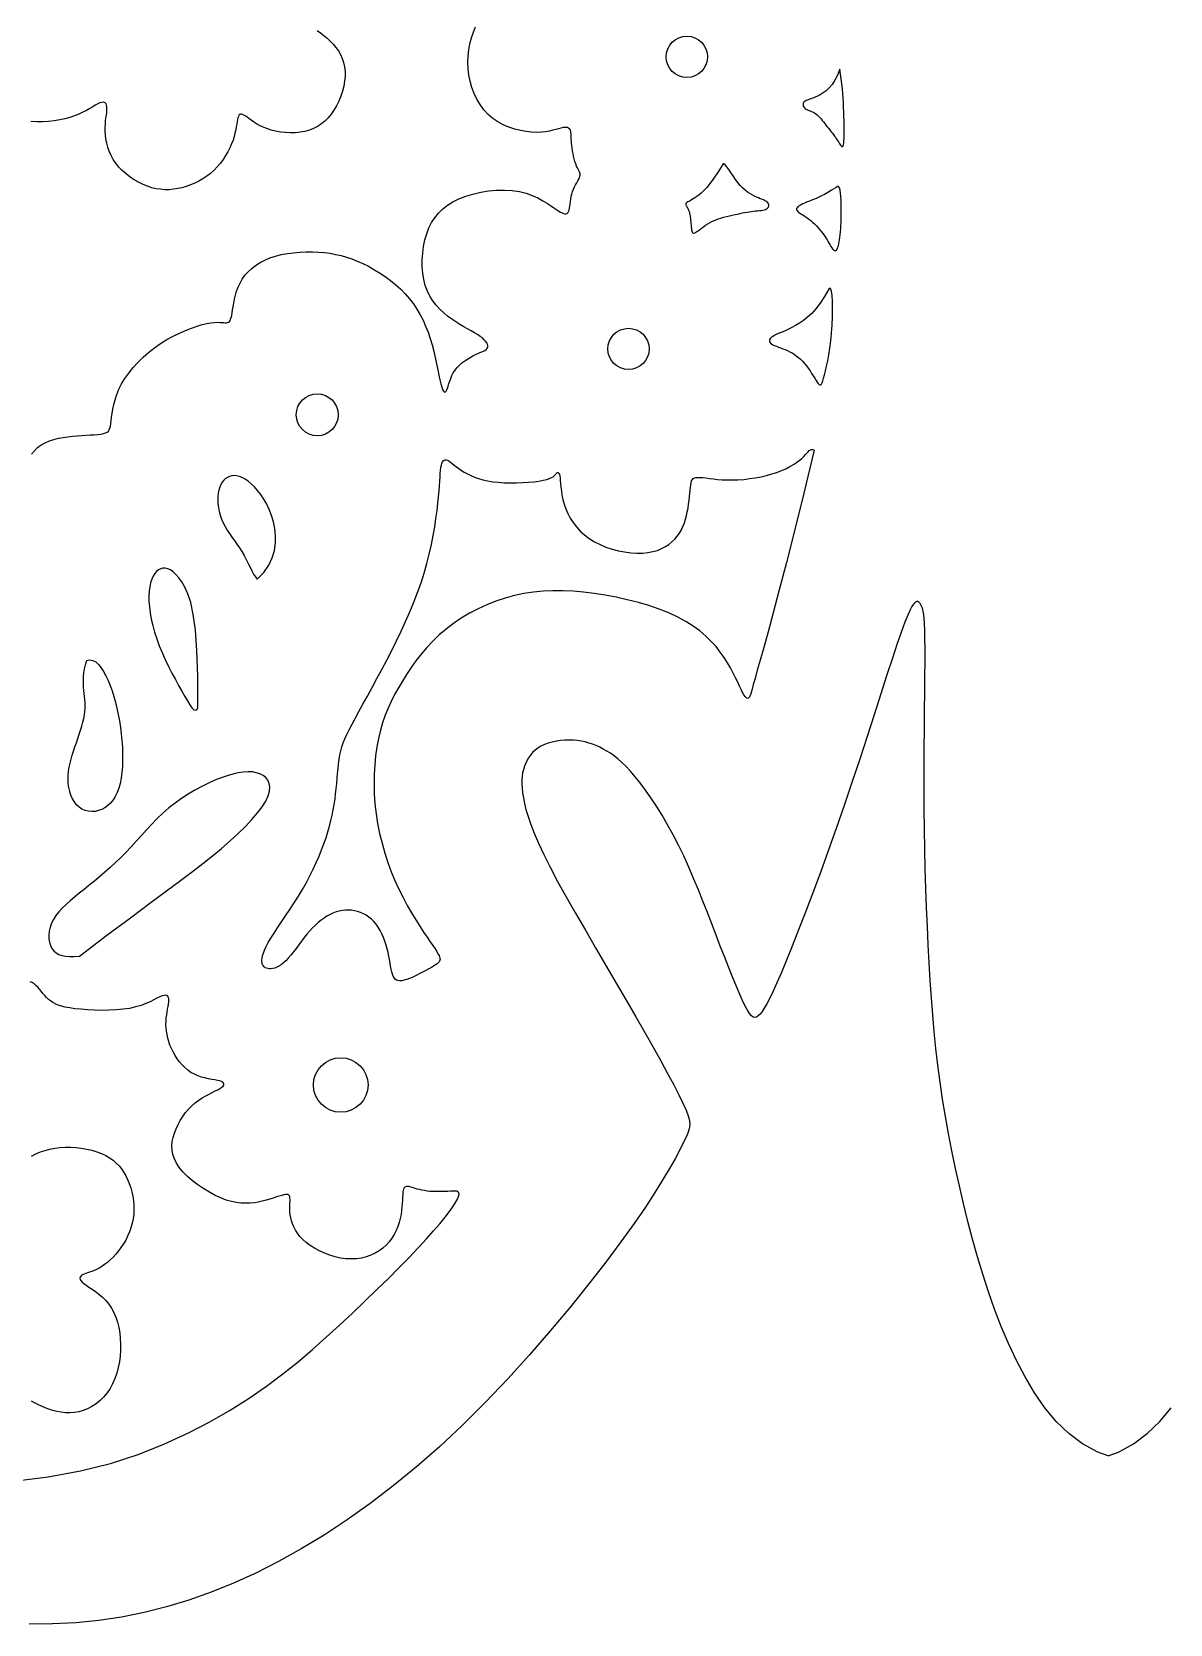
# Model space of a CAD drawing. Header units: millimetres. Extents: x 71 to 193, y 124 to 161.
# Drawn here: x 157.41 to 167.13, y 128.59 to 142.18 of the extents above; entities that cross this region are included whole.
import ezdxf

# ---------------------------------------------------------------- set-up
doc = ezdxf.new("R2010")
doc.units = ezdxf.units.MM

msp = doc.modelspace()

# ---------------------------------------------------------------- linework, layer by layer
at = {"color": 1}
for points in [[(159.85, 142.195), (159.877, 142.174), (159.906, 142.152), (159.934, 142.129), (159.96, 142.104), (159.986, 142.078), (160.009, 142.05), (160.03, 142.021), (160.048, 141.989), (160.063, 141.956), (160.075, 141.921), (160.083, 141.884), (160.087, 141.845), (160.087, 141.805), (160.083, 141.762), (160.076, 141.719), (160.064, 141.676), (160.05, 141.633), (160.033, 141.592), (160.013, 141.552), (159.992, 141.515), (159.968, 141.481), (159.942, 141.449), (159.915, 141.422), (159.885, 141.397), (159.853, 141.376), (159.819, 141.358), (159.783, 141.344), (159.745, 141.333), (159.705, 141.326), (159.663, 141.322), (159.62, 141.321), (159.578, 141.324), (159.536, 141.328), (159.495, 141.336), (159.456, 141.345), (159.42, 141.357), (159.387, 141.37), (159.357, 141.384), (159.331, 141.399), (159.307, 141.415), (159.286, 141.429), (159.267, 141.443), (159.251, 141.455), (159.236, 141.465), (159.224, 141.473), (159.213, 141.478), (159.203, 141.481), (159.195, 141.48), (159.188, 141.477), (159.182, 141.471), (159.177, 141.462), (159.173, 141.45), (159.169, 141.435), (159.166, 141.417), (159.163, 141.396), (159.159, 141.373), (159.154, 141.347), (159.148, 141.319), (159.141, 141.29), (159.131, 141.259), (159.119, 141.227), (159.104, 141.194), (159.087, 141.16), (159.068, 141.127), (159.046, 141.093), (159.023, 141.061), (158.997, 141.031), (158.969, 141.002), (158.939, 140.975), (158.907, 140.951), (158.874, 140.929), (158.84, 140.909), (158.804, 140.891), (158.768, 140.876), (158.732, 140.864), (158.695, 140.853), (158.659, 140.845), (158.622, 140.839), (158.586, 140.836), (158.549, 140.836), (158.512, 140.839), (158.475, 140.844), (158.438, 140.853), (158.401, 140.865), (158.363, 140.88), (158.325, 140.899), (158.288, 140.92), (158.252, 140.944), (158.218, 140.97), (158.186, 140.999), (158.157, 141.029), (158.131, 141.061), (158.109, 141.095), (158.09, 141.129), (158.075, 141.164), (158.063, 141.199), (158.054, 141.234), (158.047, 141.269), (158.043, 141.302), (158.041, 141.335), (158.041, 141.366), (158.042, 141.395), (158.044, 141.422), (158.047, 141.448), (158.05, 141.471), (158.053, 141.493), (158.055, 141.512), (158.055, 141.53), (158.055, 141.545), (158.052, 141.558), (158.048, 141.568), (158.041, 141.576), (158.033, 141.581), (158.022, 141.583), (158.009, 141.581), (157.994, 141.576), (157.977, 141.568), (157.956, 141.557), (157.934, 141.544), (157.908, 141.529), (157.88, 141.513), (157.849, 141.497), (157.815, 141.481), (157.779, 141.466), (157.739, 141.452), (157.697, 141.441), (157.652, 141.431), (157.605, 141.424), (157.557, 141.419), (157.508, 141.416), (157.458, 141.415), (157.407, 141.418)], [(157.411, 138.578), (157.437, 138.608), (157.464, 138.635), (157.495, 138.657), (157.529, 138.676), (157.565, 138.692), (157.602, 138.704), (157.641, 138.714), (157.681, 138.721), (157.721, 138.727), (157.761, 138.732), (157.801, 138.735), (157.84, 138.738), (157.878, 138.74), (157.914, 138.742), (157.947, 138.744), (157.977, 138.747), (158.003, 138.75), (158.025, 138.754), (158.043, 138.76), (158.057, 138.766), (158.068, 138.775), (158.075, 138.786), (158.081, 138.8), (158.085, 138.818), (158.088, 138.838), (158.091, 138.863), (158.095, 138.893), (158.099, 138.926), (158.105, 138.962), (158.113, 139.002), (158.124, 139.043), (158.139, 139.087), (158.157, 139.132), (158.18, 139.178), (158.208, 139.225), (158.241, 139.271), (158.278, 139.317), (158.319, 139.362), (158.363, 139.405), (158.411, 139.447), (158.46, 139.486), (158.512, 139.522), (158.565, 139.556), (158.619, 139.585), (158.673, 139.612), (158.726, 139.635), (158.776, 139.655), (158.824, 139.671), (158.868, 139.684), (158.908, 139.693), (158.943, 139.699), (158.972, 139.703), (158.997, 139.704), (159.019, 139.703), (159.037, 139.702), (159.052, 139.701), (159.064, 139.7), (159.075, 139.7), (159.085, 139.701), (159.093, 139.705), (159.1, 139.711), (159.106, 139.719), (159.111, 139.731), (159.116, 139.745), (159.121, 139.763), (159.125, 139.784), (159.128, 139.809), (159.133, 139.837), (159.137, 139.868), (159.144, 139.901), (159.152, 139.935), (159.162, 139.97), (159.175, 140.005), (159.191, 140.039), (159.21, 140.073), (159.233, 140.105), (159.26, 140.135), (159.291, 140.163), (159.324, 140.19), (159.362, 140.214), (159.402, 140.235), (159.446, 140.254), (159.493, 140.269), (159.543, 140.282), (159.595, 140.291), (159.648, 140.298), (159.702, 140.303), (159.756, 140.305), (159.809, 140.305), (159.861, 140.303), (159.911, 140.299), (159.96, 140.293), (160.007, 140.284), (160.053, 140.274), (160.099, 140.261), (160.145, 140.245), (160.191, 140.227), (160.238, 140.206), (160.286, 140.182), (160.334, 140.156), (160.382, 140.127), (160.429, 140.095), (160.475, 140.061), (160.52, 140.025), (160.562, 139.987), (160.601, 139.947), (160.637, 139.905), (160.671, 139.861), (160.701, 139.816), (160.728, 139.769), (160.753, 139.721), (160.775, 139.671), (160.796, 139.619), (160.814, 139.566), (160.83, 139.511), (160.844, 139.456), (160.857, 139.402), (160.868, 139.349), (160.878, 139.299), (160.888, 139.253), (160.896, 139.213), (160.904, 139.178), (160.912, 139.151), (160.919, 139.131), (160.926, 139.117), (160.932, 139.109), (160.939, 139.106), (160.945, 139.109), (160.95, 139.116), (160.956, 139.127), (160.961, 139.142), (160.967, 139.16), (160.973, 139.18), (160.98, 139.202), (160.989, 139.225), (160.999, 139.249), (161.011, 139.273), (161.026, 139.296), (161.044, 139.318), (161.063, 139.338), (161.085, 139.357), (161.108, 139.374), (161.131, 139.39), (161.155, 139.404), (161.178, 139.417), (161.199, 139.428), (161.219, 139.437), (161.237, 139.445), (161.254, 139.452), (161.268, 139.458), (161.28, 139.464), (161.29, 139.471), (161.297, 139.477), (161.302, 139.485), (161.305, 139.495), (161.305, 139.505), (161.302, 139.516), (161.296, 139.529), (161.287, 139.542), (161.275, 139.555), (161.26, 139.57), (161.24, 139.584), (161.218, 139.599), (161.192, 139.614), (161.163, 139.63), (161.133, 139.647), (161.1, 139.666), (161.066, 139.685), (161.032, 139.707), (160.997, 139.73), (160.962, 139.756), (160.929, 139.785), (160.896, 139.816), (160.865, 139.85), (160.837, 139.887), (160.812, 139.927), (160.79, 139.971), (160.772, 140.019), (160.759, 140.07), (160.75, 140.124), (160.746, 140.18), (160.746, 140.238), (160.75, 140.295), (160.758, 140.352), (160.769, 140.407), (160.785, 140.46), (160.803, 140.509), (160.826, 140.555), (160.853, 140.597), (160.884, 140.636), (160.92, 140.671), (160.961, 140.704), (161.007, 140.733), (161.059, 140.758), (161.117, 140.78), (161.179, 140.799), (161.245, 140.814), (161.312, 140.825), (161.38, 140.831), (161.448, 140.832), (161.513, 140.829), (161.575, 140.82), (161.632, 140.806), (161.684, 140.787), (161.732, 140.766), (161.775, 140.742), (161.814, 140.719), (161.848, 140.696), (161.878, 140.675), (161.904, 140.657), (161.926, 140.644), (161.945, 140.635), (161.96, 140.631), (161.972, 140.63), (161.982, 140.633), (161.989, 140.639), (161.995, 140.649), (161.999, 140.661), (162.003, 140.677), (162.006, 140.694), (162.008, 140.713), (162.011, 140.734), (162.014, 140.755), (162.017, 140.777), (162.022, 140.799), (162.028, 140.82), (162.036, 140.84), (162.045, 140.86), (162.054, 140.878), (162.064, 140.895), (162.073, 140.911), (162.081, 140.925), (162.088, 140.939), (162.092, 140.95), (162.094, 140.961), (162.094, 140.97), (162.092, 140.98), (162.088, 140.989), (162.082, 140.999), (162.076, 141.01), (162.07, 141.023), (162.063, 141.038), (162.056, 141.056), (162.049, 141.076), (162.043, 141.098), (162.038, 141.121), (162.033, 141.144), (162.028, 141.167), (162.025, 141.19), (162.022, 141.212), (162.02, 141.232), (162.019, 141.25), (162.018, 141.267), (162.018, 141.282), (162.017, 141.296), (162.017, 141.309), (162.015, 141.321), (162.014, 141.331), (162.011, 141.341), (162.007, 141.349), (162.001, 141.356), (161.994, 141.362), (161.986, 141.366), (161.975, 141.368), (161.963, 141.368), (161.948, 141.366), (161.93, 141.362), (161.91, 141.356), (161.887, 141.35), (161.861, 141.343), (161.831, 141.336), (161.799, 141.33), (161.763, 141.327), (161.723, 141.325), (161.679, 141.327), (161.633, 141.332), (161.584, 141.34), (161.535, 141.352), (161.486, 141.369), (161.437, 141.389), (161.391, 141.415), (161.347, 141.445), (161.308, 141.479), (161.272, 141.519), (161.24, 141.562), (161.212, 141.608), (161.188, 141.657), (161.169, 141.709), (161.154, 141.762), (161.143, 141.815), (161.137, 141.869), (161.135, 141.924), (161.137, 141.977), (161.143, 142.03), (161.152, 142.082), (161.165, 142.132), (161.182, 142.18), (161.201, 142.225)], [(164.309, 141.865), (164.289, 141.814), (164.267, 141.77), (164.243, 141.735), (164.218, 141.705), (164.192, 141.681), (164.167, 141.662), (164.142, 141.647), (164.119, 141.635), (164.098, 141.625), (164.078, 141.617), (164.061, 141.611), (164.046, 141.606), (164.033, 141.601), (164.022, 141.596), (164.013, 141.592), (164.005, 141.586), (164, 141.58), (163.997, 141.573), (163.996, 141.566), (163.996, 141.558), (163.998, 141.55), (164.002, 141.543), (164.008, 141.535), (164.015, 141.529), (164.023, 141.523), (164.033, 141.518), (164.044, 141.513), (164.056, 141.508), (164.068, 141.503), (164.081, 141.497), (164.093, 141.491), (164.105, 141.483), (164.117, 141.474), (164.128, 141.464), (164.139, 141.452), (164.15, 141.44), (164.16, 141.427), (164.17, 141.414), (164.181, 141.4), (164.191, 141.387), (164.202, 141.373), (164.213, 141.36), (164.224, 141.346), (164.234, 141.333), (164.245, 141.32), (164.255, 141.307), (164.264, 141.294), (164.274, 141.281), (164.282, 141.268), (164.29, 141.256), (164.297, 141.244), (164.304, 141.234), (164.31, 141.224), (164.316, 141.216), (164.321, 141.21), (164.325, 141.206), (164.33, 141.204), (164.333, 141.204), (164.337, 141.208), (164.339, 141.214), (164.342, 141.223), (164.344, 141.236), (164.345, 141.253), (164.347, 141.273), (164.347, 141.297), (164.347, 141.324), (164.347, 141.355), (164.347, 141.388), (164.346, 141.423), (164.345, 141.46), (164.343, 141.498), (164.342, 141.538), (164.34, 141.577), (164.338, 141.617), (164.335, 141.658), (164.332, 141.698), (164.327, 141.739), (164.322, 141.781), (164.316, 141.823), (164.309, 141.865)], [(163.313, 141.056), (163.271, 140.989), (163.235, 140.935), (163.202, 140.891), (163.174, 140.856), (163.149, 140.828), (163.127, 140.807), (163.108, 140.791), (163.089, 140.778), (163.073, 140.767), (163.057, 140.757), (163.043, 140.749), (163.031, 140.742), (163.02, 140.736), (163.011, 140.731), (163.004, 140.726), (162.999, 140.721), (162.996, 140.717), (162.995, 140.712), (162.996, 140.707), (162.998, 140.702), (163.001, 140.697), (163.004, 140.691), (163.008, 140.684), (163.012, 140.677), (163.016, 140.669), (163.019, 140.66), (163.023, 140.65), (163.026, 140.64), (163.028, 140.628), (163.031, 140.616), (163.033, 140.603), (163.035, 140.589), (163.036, 140.575), (163.038, 140.56), (163.039, 140.546), (163.04, 140.531), (163.042, 140.518), (163.043, 140.505), (163.045, 140.493), (163.047, 140.484), (163.049, 140.476), (163.052, 140.47), (163.056, 140.467), (163.06, 140.465), (163.065, 140.465), (163.072, 140.467), (163.08, 140.472), (163.09, 140.478), (163.101, 140.486), (163.114, 140.496), (163.129, 140.507), (163.145, 140.519), (163.163, 140.532), (163.182, 140.544), (163.202, 140.556), (163.224, 140.567), (163.246, 140.577), (163.27, 140.586), (163.294, 140.593), (163.318, 140.601), (163.343, 140.607), (163.367, 140.613), (163.391, 140.618), (163.415, 140.623), (163.437, 140.628), (163.458, 140.632), (163.479, 140.637), (163.499, 140.641), (163.518, 140.644), (163.537, 140.648), (163.555, 140.65), (163.573, 140.653), (163.59, 140.655), (163.607, 140.656), (163.623, 140.658), (163.638, 140.659), (163.652, 140.661), (163.665, 140.664), (163.676, 140.667), (163.685, 140.672), (163.692, 140.677), (163.698, 140.683), (163.702, 140.691), (163.704, 140.698), (163.704, 140.706), (163.702, 140.714), (163.698, 140.721), (163.693, 140.728), (163.687, 140.733), (163.678, 140.739), (163.668, 140.744), (163.657, 140.749), (163.644, 140.754), (163.63, 140.759), (163.615, 140.765), (163.598, 140.772), (163.58, 140.781), (163.562, 140.791), (163.542, 140.802), (163.522, 140.816), (163.501, 140.832), (163.48, 140.851), (163.459, 140.872), (163.438, 140.897), (163.418, 140.924), (163.398, 140.954), (163.379, 140.982), (163.361, 141.009), (163.345, 141.032), (163.332, 141.048), (163.321, 141.057), (163.313, 141.056)], [(164.278, 140.854), (164.239, 140.831), (164.206, 140.812), (164.178, 140.796), (164.153, 140.783), (164.131, 140.773), (164.112, 140.764), (164.094, 140.756), (164.076, 140.748), (164.059, 140.741), (164.041, 140.735), (164.024, 140.728), (164.008, 140.721), (163.993, 140.714), (163.979, 140.708), (163.967, 140.701), (163.957, 140.695), (163.95, 140.689), (163.944, 140.682), (163.941, 140.676), (163.94, 140.67), (163.941, 140.664), (163.944, 140.657), (163.95, 140.651), (163.957, 140.644), (163.966, 140.637), (163.976, 140.63), (163.988, 140.623), (164.001, 140.615), (164.015, 140.606), (164.03, 140.596), (164.046, 140.585), (164.061, 140.573), (164.077, 140.559), (164.093, 140.544), (164.109, 140.528), (164.124, 140.511), (164.138, 140.494), (164.152, 140.477), (164.166, 140.459), (164.178, 140.441), (164.19, 140.424), (164.2, 140.407), (164.21, 140.392), (164.218, 140.377), (164.226, 140.363), (164.234, 140.351), (164.241, 140.34), (164.248, 140.331), (164.254, 140.324), (164.26, 140.319), (164.265, 140.316), (164.27, 140.315), (164.275, 140.317), (164.28, 140.32), (164.285, 140.326), (164.289, 140.334), (164.293, 140.345), (164.297, 140.358), (164.3, 140.373), (164.304, 140.39), (164.307, 140.408), (164.31, 140.429), (164.312, 140.451), (164.315, 140.475), (164.317, 140.501), (164.319, 140.527), (164.32, 140.555), (164.321, 140.584), (164.322, 140.615), (164.322, 140.646), (164.322, 140.678), (164.322, 140.711), (164.321, 140.745), (164.319, 140.777), (164.316, 140.807), (164.312, 140.832), (164.307, 140.852), (164.299, 140.863), (164.29, 140.864), (164.278, 140.854)], [(164.218, 139.992), (164.18, 139.925), (164.143, 139.868), (164.106, 139.82), (164.07, 139.78), (164.034, 139.747), (163.999, 139.719), (163.965, 139.696), (163.932, 139.677), (163.901, 139.66), (163.871, 139.645), (163.843, 139.632), (163.817, 139.621), (163.793, 139.611), (163.772, 139.602), (163.754, 139.593), (163.738, 139.584), (163.726, 139.576), (163.717, 139.567), (163.711, 139.559), (163.708, 139.55), (163.708, 139.542), (163.712, 139.534), (163.718, 139.526), (163.726, 139.519), (163.738, 139.512), (163.752, 139.505), (163.768, 139.499), (163.786, 139.492), (163.804, 139.486), (163.824, 139.478), (163.843, 139.471), (163.863, 139.462), (163.883, 139.453), (163.902, 139.442), (163.92, 139.431), (163.938, 139.418), (163.956, 139.404), (163.974, 139.389), (163.991, 139.371), (164.007, 139.353), (164.024, 139.332), (164.039, 139.311), (164.055, 139.289), (164.069, 139.267), (164.083, 139.246), (164.095, 139.226), (164.107, 139.208), (164.117, 139.194), (164.125, 139.182), (164.133, 139.174), (164.14, 139.17), (164.146, 139.171), (164.152, 139.176), (164.158, 139.187), (164.164, 139.203), (164.171, 139.226), (164.179, 139.254), (164.188, 139.289), (164.197, 139.329), (164.207, 139.375), (164.216, 139.427), (164.224, 139.483), (164.232, 139.545), (164.238, 139.611), (164.243, 139.68), (164.246, 139.751), (164.248, 139.819), (164.247, 139.88), (164.244, 139.932), (164.238, 139.97), (164.23, 139.991), (164.218, 139.992)], [(164.091, 138.613), (164.002, 138.244), (163.923, 137.925), (163.854, 137.652), (163.793, 137.419), (163.741, 137.224), (163.697, 137.062), (163.66, 136.929), (163.629, 136.82), (163.605, 136.733), (163.586, 136.664), (163.571, 136.611), (163.56, 136.572), (163.552, 136.544), (163.547, 136.525), (163.542, 136.512), (163.538, 136.504), (163.533, 136.497), (163.528, 136.494), (163.522, 136.492), (163.516, 136.494), (163.509, 136.5), (163.501, 136.51), (163.491, 136.524), (163.48, 136.544), (163.468, 136.569), (163.454, 136.598), (163.438, 136.632), (163.42, 136.67), (163.4, 136.71), (163.377, 136.753), (163.351, 136.798), (163.322, 136.843), (163.289, 136.889), (163.253, 136.935), (163.212, 136.98), (163.166, 137.025), (163.115, 137.069), (163.059, 137.111), (162.996, 137.151), (162.926, 137.188), (162.85, 137.223), (162.768, 137.256), (162.68, 137.285), (162.59, 137.312), (162.496, 137.336), (162.402, 137.357), (162.307, 137.374), (162.214, 137.389), (162.123, 137.4), (162.034, 137.408), (161.947, 137.412), (161.861, 137.412), (161.777, 137.409), (161.694, 137.401), (161.613, 137.388), (161.532, 137.371), (161.453, 137.35), (161.374, 137.324), (161.297, 137.293), (161.222, 137.258), (161.149, 137.22), (161.079, 137.178), (161.013, 137.133), (160.95, 137.085), (160.891, 137.035), (160.836, 136.982), (160.785, 136.927), (160.737, 136.871), (160.692, 136.814), (160.651, 136.756), (160.612, 136.698), (160.576, 136.64), (160.542, 136.583), (160.51, 136.526), (160.481, 136.468), (160.454, 136.409), (160.43, 136.349), (160.408, 136.286), (160.389, 136.221), (160.373, 136.152), (160.359, 136.08), (160.348, 136.004), (160.341, 135.926), (160.336, 135.845), (160.335, 135.762), (160.337, 135.679), (160.342, 135.594), (160.352, 135.509), (160.365, 135.424), (160.382, 135.339), (160.403, 135.256), (160.426, 135.173), (160.453, 135.093), (160.482, 135.014), (160.513, 134.938), (160.547, 134.864), (160.582, 134.793), (160.618, 134.726), (160.654, 134.663), (160.69, 134.603), (160.725, 134.549), (160.758, 134.499), (160.788, 134.455), (160.814, 134.416), (160.836, 134.383), (160.855, 134.356), (160.869, 134.333), (160.88, 134.314), (160.889, 134.299), (160.894, 134.287), (160.897, 134.276), (160.898, 134.267), (160.897, 134.259), (160.894, 134.251), (160.889, 134.243), (160.882, 134.235), (160.872, 134.227), (160.859, 134.218), (160.843, 134.208), (160.824, 134.196), (160.801, 134.184), (160.776, 134.17), (160.749, 134.155), (160.721, 134.141), (160.693, 134.127), (160.665, 134.114), (160.638, 134.103), (160.614, 134.093), (160.591, 134.087), (160.571, 134.083), (160.554, 134.082), (160.539, 134.084), (160.526, 134.089), (160.514, 134.097), (160.505, 134.108), (160.497, 134.122), (160.491, 134.139), (160.485, 134.16), (160.48, 134.182), (160.476, 134.207), (160.472, 134.234), (160.467, 134.263), (160.462, 134.293), (160.455, 134.324), (160.447, 134.356), (160.438, 134.388), (160.427, 134.42), (160.415, 134.452), (160.401, 134.482), (160.386, 134.511), (160.37, 134.539), (160.352, 134.565), (160.333, 134.588), (160.312, 134.608), (160.29, 134.626), (160.267, 134.642), (160.244, 134.655), (160.219, 134.666), (160.194, 134.675), (160.169, 134.681), (160.143, 134.685), (160.116, 134.686), (160.09, 134.686), (160.064, 134.683), (160.037, 134.677), (160.011, 134.67), (159.984, 134.66), (159.959, 134.648), (159.933, 134.635), (159.908, 134.618), (159.883, 134.6), (159.858, 134.58), (159.834, 134.558), (159.809, 134.534), (159.786, 134.508), (159.762, 134.481), (159.738, 134.451), (159.715, 134.421), (159.692, 134.39), (159.669, 134.359), (159.647, 134.33), (159.625, 134.302), (159.603, 134.276), (159.582, 134.254), (159.562, 134.235), (159.542, 134.219), (159.523, 134.207), (159.504, 134.198), (159.487, 134.191), (159.471, 134.187), (159.455, 134.185), (159.441, 134.185), (159.428, 134.187), (159.416, 134.19), (159.406, 134.194), (159.397, 134.201), (159.39, 134.209), (159.384, 134.219), (159.38, 134.231), (159.378, 134.244), (159.378, 134.259), (159.379, 134.277), (159.383, 134.297), (159.39, 134.319), (159.401, 134.345), (159.415, 134.375), (159.432, 134.409), (159.454, 134.446), (159.481, 134.489), (159.511, 134.535), (159.544, 134.585), (159.58, 134.637), (159.616, 134.692), (159.653, 134.748), (159.689, 134.806), (159.724, 134.863), (159.757, 134.921), (159.787, 134.978), (159.815, 135.035), (159.842, 135.091), (159.866, 135.146), (159.887, 135.2), (159.907, 135.253), (159.925, 135.304), (159.941, 135.354), (159.955, 135.403), (159.967, 135.451), (159.978, 135.497), (159.987, 135.543), (159.995, 135.588), (160.002, 135.633), (160.007, 135.678), (160.012, 135.722), (160.016, 135.767), (160.02, 135.811), (160.023, 135.853), (160.027, 135.895), (160.031, 135.936), (160.037, 135.974), (160.043, 136.011), (160.051, 136.046), (160.06, 136.08), (160.072, 136.113), (160.086, 136.148), (160.103, 136.186), (160.123, 136.226), (160.147, 136.272), (160.174, 136.322), (160.206, 136.38), (160.24, 136.443), (160.278, 136.512), (160.318, 136.585), (160.359, 136.662), (160.402, 136.741), (160.444, 136.821), (160.486, 136.903), (160.527, 136.985), (160.566, 137.067), (160.604, 137.149), (160.641, 137.232), (160.675, 137.314), (160.706, 137.396), (160.736, 137.479), (160.762, 137.561), (160.785, 137.644), (160.806, 137.725), (160.824, 137.806), (160.839, 137.884), (160.852, 137.959), (160.863, 138.03), (160.872, 138.097), (160.88, 138.159), (160.885, 138.215), (160.89, 138.265), (160.893, 138.309), (160.896, 138.349), (160.898, 138.384), (160.9, 138.414), (160.902, 138.441), (160.905, 138.463), (160.909, 138.483), (160.913, 138.499), (160.919, 138.512), (160.925, 138.521), (160.932, 138.527), (160.941, 138.53), (160.951, 138.53), (160.961, 138.526), (160.974, 138.52), (160.987, 138.51), (161.002, 138.499), (161.019, 138.485), (161.037, 138.471), (161.058, 138.456), (161.08, 138.44), (161.104, 138.424), (161.131, 138.409), (161.16, 138.395), (161.192, 138.382), (161.226, 138.37), (161.263, 138.359), (161.304, 138.35), (161.347, 138.343), (161.394, 138.338), (161.444, 138.334), (161.496, 138.333), (161.549, 138.333), (161.602, 138.335), (161.652, 138.338), (161.7, 138.342), (161.742, 138.348), (161.779, 138.355), (161.809, 138.362), (161.832, 138.37), (161.85, 138.378), (161.863, 138.386), (161.873, 138.394), (161.88, 138.402), (161.885, 138.408), (161.89, 138.414), (161.894, 138.418), (161.899, 138.421), (161.903, 138.422), (161.908, 138.419), (161.912, 138.414), (161.916, 138.405), (161.919, 138.392), (161.922, 138.375), (161.924, 138.353), (161.926, 138.326), (161.929, 138.296), (161.933, 138.263), (161.938, 138.227), (161.946, 138.19), (161.956, 138.151), (161.97, 138.111), (161.987, 138.072), (162.008, 138.033), (162.033, 137.995), (162.062, 137.958), (162.094, 137.922), (162.131, 137.889), (162.171, 137.858), (162.215, 137.831), (162.263, 137.806), (162.313, 137.785), (162.366, 137.768), (162.42, 137.754), (162.473, 137.743), (162.527, 137.736), (162.578, 137.733), (162.627, 137.734), (162.672, 137.738), (162.715, 137.746), (162.753, 137.757), (162.789, 137.772), (162.821, 137.789), (162.851, 137.808), (162.877, 137.829), (162.901, 137.853), (162.922, 137.878), (162.941, 137.904), (162.957, 137.932), (162.971, 137.961), (162.983, 137.991), (162.993, 138.022), (163.001, 138.054), (163.008, 138.086), (163.014, 138.118), (163.019, 138.151), (163.023, 138.183), (163.026, 138.214), (163.029, 138.244), (163.032, 138.271), (163.034, 138.296), (163.037, 138.317), (163.041, 138.335), (163.045, 138.35), (163.051, 138.361), (163.059, 138.37), (163.068, 138.376), (163.081, 138.379), (163.097, 138.38), (163.116, 138.38), (163.139, 138.378), (163.166, 138.375), (163.196, 138.371), (163.23, 138.367), (163.266, 138.363), (163.306, 138.36), (163.348, 138.358), (163.393, 138.358), (163.44, 138.36), (163.489, 138.363), (163.538, 138.369), (163.588, 138.376), (163.637, 138.385), (163.684, 138.396), (163.73, 138.409), (163.773, 138.423), (163.813, 138.438), (163.849, 138.454), (163.883, 138.472), (163.913, 138.489), (163.94, 138.507), (163.963, 138.525), (163.984, 138.542), (164.001, 138.559), (164.016, 138.574), (164.028, 138.588), (164.039, 138.599), (164.048, 138.609), (164.058, 138.615), (164.068, 138.618), (164.079, 138.618), (164.091, 138.613)], [(159.336, 137.51), (159.393, 137.569), (159.436, 137.631), (159.466, 137.693), (159.485, 137.757), (159.494, 137.82), (159.495, 137.882), (159.488, 137.943), (159.476, 138), (159.46, 138.055), (159.441, 138.105), (159.419, 138.152), (159.394, 138.195), (159.368, 138.234), (159.341, 138.269), (159.314, 138.3), (159.287, 138.326), (159.26, 138.347), (159.234, 138.365), (159.209, 138.378), (159.185, 138.387), (159.162, 138.393), (159.141, 138.395), (159.12, 138.393), (159.101, 138.388), (159.083, 138.38), (159.066, 138.369), (159.052, 138.355), (159.038, 138.338), (159.027, 138.318), (159.018, 138.297), (159.01, 138.272), (159.005, 138.246), (159.002, 138.217), (159.001, 138.187), (159.002, 138.155), (159.006, 138.123), (159.013, 138.09), (159.021, 138.057), (159.033, 138.024), (159.046, 137.992), (159.063, 137.96), (159.081, 137.93), (159.101, 137.9), (159.122, 137.87), (159.143, 137.84), (159.165, 137.809), (159.186, 137.778), (159.207, 137.746), (159.226, 137.713), (159.244, 137.679), (159.261, 137.646), (159.277, 137.613), (159.292, 137.583), (159.307, 137.555), (159.322, 137.531), (159.336, 137.51)], [(158.83, 136.416), (158.83, 136.684), (158.823, 136.902), (158.81, 137.075), (158.792, 137.209), (158.77, 137.311), (158.746, 137.387), (158.72, 137.444), (158.694, 137.487), (158.668, 137.523), (158.644, 137.551), (158.62, 137.574), (158.597, 137.59), (158.574, 137.6), (158.553, 137.605), (158.533, 137.605), (158.514, 137.6), (158.496, 137.591), (158.479, 137.577), (158.463, 137.559), (158.45, 137.537), (158.438, 137.51), (158.428, 137.48), (158.421, 137.446), (158.416, 137.408), (158.414, 137.366), (158.414, 137.322), (158.417, 137.274), (158.424, 137.223), (158.433, 137.171), (158.446, 137.116), (158.461, 137.059), (158.48, 137.002), (158.502, 136.943), (158.527, 136.884), (158.553, 136.825), (158.581, 136.766), (158.61, 136.71), (158.639, 136.655), (158.667, 136.603), (158.694, 136.555), (158.719, 136.51), (158.742, 136.471), (158.762, 136.438), (158.781, 136.413), (158.797, 136.397), (158.811, 136.392), (158.822, 136.397), (158.83, 136.416)], [(166.598, 130.028), (166.51, 130.058), (166.381, 130.129), (166.264, 130.217), (166.157, 130.321), (166.06, 130.438), (165.972, 130.566), (165.891, 130.701), (165.817, 130.842), (165.75, 130.985), (165.687, 131.13), (165.63, 131.278), (165.578, 131.427), (165.529, 131.577), (165.484, 131.727), (165.442, 131.878), (165.402, 132.029), (165.365, 132.18), (165.33, 132.331), (165.296, 132.48), (165.266, 132.63), (165.237, 132.778), (165.211, 132.925), (165.187, 133.072), (165.165, 133.217), (165.146, 133.361), (165.13, 133.505), (165.115, 133.648), (165.102, 133.792), (165.091, 133.938), (165.081, 134.085), (165.072, 134.235), (165.064, 134.389), (165.057, 134.546), (165.05, 134.707), (165.044, 134.871), (165.039, 135.037), (165.035, 135.206), (165.032, 135.377), (165.03, 135.549), (165.029, 135.722), (165.028, 135.895), (165.029, 136.067), (165.031, 136.234), (165.032, 136.394), (165.034, 136.545), (165.036, 136.684), (165.037, 136.808), (165.037, 136.915), (165.036, 137.004), (165.035, 137.075), (165.033, 137.132), (165.03, 137.176), (165.026, 137.209), (165.022, 137.234), (165.017, 137.253), (165.013, 137.268), (165.007, 137.281), (165.002, 137.293), (164.996, 137.303), (164.99, 137.31), (164.983, 137.316), (164.976, 137.319), (164.968, 137.319), (164.959, 137.316), (164.949, 137.31), (164.938, 137.299), (164.925, 137.279), (164.909, 137.248), (164.889, 137.203), (164.865, 137.143), (164.835, 137.063), (164.8, 136.962), (164.759, 136.838), (164.712, 136.693), (164.659, 136.531), (164.603, 136.354), (164.542, 136.168), (164.479, 135.974), (164.413, 135.776), (164.346, 135.578), (164.279, 135.382), (164.211, 135.192), (164.144, 135.008), (164.079, 134.833), (164.017, 134.669), (163.958, 134.517), (163.904, 134.379), (163.855, 134.258), (163.811, 134.154), (163.773, 134.066), (163.74, 133.994), (163.712, 133.935), (163.687, 133.887), (163.665, 133.85), (163.646, 133.821), (163.629, 133.799), (163.614, 133.783), (163.599, 133.772), (163.585, 133.768), (163.571, 133.772), (163.556, 133.783), (163.539, 133.803), (163.521, 133.832), (163.5, 133.871), (163.476, 133.921), (163.45, 133.98), (163.421, 134.047), (163.391, 134.122), (163.358, 134.203), (163.324, 134.289), (163.289, 134.379), (163.253, 134.472), (163.216, 134.568), (163.179, 134.665), (163.141, 134.762), (163.102, 134.86), (163.062, 134.957), (163.021, 135.053), (162.978, 135.148), (162.933, 135.24), (162.887, 135.329), (162.84, 135.414), (162.792, 135.496), (162.744, 135.572), (162.696, 135.644), (162.65, 135.711), (162.605, 135.771), (162.563, 135.825), (162.523, 135.871), (162.485, 135.912), (162.45, 135.947), (162.416, 135.977), (162.383, 136.003), (162.352, 136.025), (162.321, 136.044), (162.291, 136.061), (162.261, 136.076), (162.231, 136.09), (162.2, 136.102), (162.169, 136.112), (162.137, 136.121), (162.104, 136.128), (162.071, 136.133), (162.036, 136.136), (162, 136.137), (161.964, 136.136), (161.927, 136.133), (161.891, 136.127), (161.855, 136.12), (161.821, 136.111), (161.789, 136.099), (161.759, 136.085), (161.733, 136.069), (161.709, 136.05), (161.688, 136.03), (161.669, 136.009), (161.653, 135.986), (161.639, 135.961), (161.627, 135.936), (161.617, 135.91), (161.609, 135.884), (161.602, 135.857), (161.598, 135.828), (161.596, 135.797), (161.596, 135.764), (161.598, 135.727), (161.602, 135.688), (161.609, 135.645), (161.618, 135.597), (161.631, 135.544), (161.649, 135.485), (161.672, 135.418), (161.701, 135.342), (161.738, 135.257), (161.783, 135.16), (161.837, 135.052), (161.901, 134.931), (161.974, 134.8), (162.054, 134.66), (162.138, 134.514), (162.225, 134.364), (162.314, 134.213), (162.402, 134.063), (162.487, 133.917), (162.569, 133.776), (162.645, 133.642), (162.716, 133.516), (162.781, 133.399), (162.84, 133.291), (162.892, 133.194), (162.935, 133.109), (162.971, 133.037), (162.998, 132.978), (163.016, 132.93), (163.027, 132.889), (163.029, 132.853), (163.025, 132.819), (163.013, 132.783), (162.995, 132.742), (162.971, 132.694), (162.941, 132.635), (162.903, 132.564), (162.857, 132.481), (162.8, 132.385), (162.732, 132.275), (162.65, 132.151), (162.554, 132.011), (162.442, 131.854), (162.313, 131.681), (162.168, 131.495), (162.01, 131.299), (161.84, 131.096), (161.661, 130.89), (161.475, 130.684), (161.283, 130.483), (161.089, 130.289), (160.893, 130.105), (160.696, 129.933), (160.499, 129.771), (160.302, 129.621), (160.105, 129.48), (159.908, 129.351), (159.713, 129.232), (159.519, 129.124), (159.326, 129.026), (159.135, 128.939), (158.944, 128.862), (158.754, 128.794), (158.563, 128.737), (158.372, 128.689), (158.179, 128.651), (157.985, 128.622), (157.789, 128.603), (157.592, 128.592), (157.392, 128.59)], [(157.885, 136.816), (157.91, 136.822), (157.935, 136.818), (157.959, 136.805), (157.982, 136.784), (158.004, 136.757), (158.025, 136.724), (158.046, 136.687), (158.065, 136.646), (158.082, 136.603), (158.099, 136.557), (158.114, 136.51), (158.128, 136.46), (158.14, 136.409), (158.151, 136.356), (158.161, 136.302), (158.17, 136.246), (158.177, 136.19), (158.183, 136.133), (158.187, 136.076), (158.189, 136.02), (158.189, 135.965), (158.187, 135.912), (158.183, 135.861), (158.176, 135.813), (158.167, 135.768), (158.156, 135.727), (158.142, 135.69), (158.125, 135.656), (158.107, 135.626), (158.086, 135.6), (158.063, 135.578), (158.038, 135.559), (158.011, 135.545), (157.983, 135.535), (157.954, 135.529), (157.925, 135.527), (157.896, 135.53), (157.868, 135.537), (157.842, 135.548), (157.818, 135.564), (157.796, 135.584), (157.777, 135.609), (157.761, 135.636), (157.748, 135.666), (157.738, 135.698), (157.73, 135.732), (157.725, 135.767), (157.723, 135.802), (157.724, 135.837), (157.727, 135.871), (157.733, 135.906), (157.74, 135.94), (157.749, 135.974), (157.759, 136.009), (157.771, 136.044), (157.782, 136.079), (157.795, 136.115), (157.807, 136.151), (157.819, 136.187), (157.83, 136.222), (157.84, 136.256), (157.849, 136.29), (157.857, 136.322), (157.863, 136.352), (157.867, 136.381), (157.869, 136.408), (157.869, 136.434), (157.868, 136.459), (157.867, 136.484), (157.864, 136.509), (157.862, 136.534), (157.859, 136.561), (157.856, 136.589), (157.854, 136.618), (157.854, 136.648), (157.855, 136.679), (157.858, 136.712), (157.864, 136.746), (157.873, 136.78), (157.885, 136.816)], [(157.82, 134.293), (158.055, 134.471), (158.255, 134.62), (158.422, 134.745), (158.564, 134.85), (158.683, 134.939), (158.785, 135.016), (158.874, 135.085), (158.955, 135.149), (159.033, 135.213), (159.106, 135.277), (159.174, 135.339), (159.237, 135.4), (159.292, 135.459), (159.341, 135.515), (159.38, 135.568), (159.411, 135.617), (159.431, 135.661), (159.443, 135.701), (159.445, 135.737), (159.44, 135.768), (159.429, 135.795), (159.411, 135.817), (159.388, 135.836), (159.361, 135.85), (159.33, 135.859), (159.297, 135.865), (159.259, 135.867), (159.219, 135.864), (159.176, 135.858), (159.13, 135.847), (159.081, 135.833), (159.03, 135.816), (158.976, 135.794), (158.921, 135.77), (158.864, 135.742), (158.806, 135.71), (158.749, 135.676), (158.692, 135.639), (158.637, 135.6), (158.584, 135.558), (158.533, 135.513), (158.485, 135.467), (158.439, 135.42), (158.394, 135.371), (158.35, 135.323), (158.306, 135.274), (158.263, 135.226), (158.219, 135.18), (158.174, 135.135), (158.129, 135.091), (158.084, 135.05), (158.038, 135.009), (157.993, 134.971), (157.948, 134.933), (157.904, 134.898), (157.861, 134.863), (157.819, 134.83), (157.779, 134.797), (157.741, 134.766), (157.706, 134.734), (157.673, 134.703), (157.644, 134.672), (157.619, 134.64), (157.598, 134.607), (157.582, 134.574), (157.57, 134.54), (157.562, 134.506), (157.559, 134.473), (157.56, 134.441), (157.565, 134.411), (157.573, 134.384), (157.585, 134.359), (157.601, 134.339), (157.621, 134.322), (157.644, 134.308), (157.671, 134.298), (157.702, 134.292), (157.737, 134.289), (157.776, 134.289), (157.82, 134.293)], [(157.257, 129.812), (157.553, 129.847), (157.829, 129.898), (158.085, 129.963), (158.322, 130.04), (158.542, 130.127), (158.746, 130.221), (158.934, 130.318), (159.107, 130.418), (159.268, 130.52), (159.417, 130.622), (159.556, 130.726), (159.686, 130.83), (159.809, 130.934), (159.927, 131.039), (160.04, 131.142), (160.15, 131.245), (160.257, 131.347), (160.359, 131.446), (160.457, 131.542), (160.549, 131.634), (160.634, 131.721), (160.712, 131.803), (160.782, 131.879), (160.843, 131.948), (160.896, 132.009), (160.941, 132.064), (160.978, 132.112), (161.008, 132.154), (161.03, 132.19), (161.046, 132.219), (161.056, 132.242), (161.06, 132.26), (161.058, 132.273), (161.051, 132.281), (161.04, 132.286), (161.025, 132.288), (161.008, 132.288), (160.987, 132.287), (160.965, 132.285), (160.94, 132.284), (160.915, 132.283), (160.89, 132.283), (160.864, 132.283), (160.838, 132.284), (160.812, 132.285), (160.787, 132.288), (160.764, 132.291), (160.742, 132.295), (160.722, 132.3), (160.703, 132.305), (160.686, 132.31), (160.671, 132.315), (160.656, 132.319), (160.643, 132.323), (160.632, 132.326), (160.621, 132.327), (160.612, 132.327), (160.604, 132.325), (160.598, 132.321), (160.592, 132.315), (160.587, 132.305), (160.584, 132.293), (160.581, 132.277), (160.579, 132.258), (160.578, 132.236), (160.577, 132.21), (160.575, 132.182), (160.573, 132.152), (160.57, 132.121), (160.565, 132.088), (160.558, 132.054), (160.549, 132.019), (160.537, 131.985), (160.523, 131.951), (160.506, 131.917), (160.486, 131.885), (160.464, 131.854), (160.438, 131.825), (160.41, 131.799), (160.378, 131.776), (160.344, 131.756), (160.307, 131.739), (160.268, 131.725), (160.227, 131.716), (160.184, 131.71), (160.14, 131.708), (160.095, 131.71), (160.048, 131.716), (160.002, 131.727), (159.956, 131.741), (159.911, 131.758), (159.868, 131.777), (159.827, 131.799), (159.79, 131.823), (159.756, 131.848), (159.727, 131.874), (159.702, 131.9), (159.681, 131.927), (159.664, 131.955), (159.649, 131.982), (159.638, 132.008), (159.63, 132.034), (159.624, 132.06), (159.62, 132.084), (159.617, 132.107), (159.616, 132.129), (159.616, 132.149), (159.616, 132.168), (159.617, 132.185), (159.618, 132.201), (159.618, 132.215), (159.617, 132.227), (159.616, 132.238), (159.613, 132.246), (159.608, 132.252), (159.602, 132.257), (159.592, 132.259), (159.58, 132.258), (159.565, 132.256), (159.547, 132.251), (159.525, 132.245), (159.501, 132.237), (159.474, 132.228), (159.445, 132.219), (159.414, 132.21), (159.381, 132.201), (159.347, 132.194), (159.313, 132.188), (159.277, 132.185), (159.24, 132.183), (159.201, 132.185), (159.161, 132.19), (159.119, 132.199), (159.074, 132.211), (159.028, 132.229), (158.98, 132.251), (158.93, 132.277), (158.881, 132.307), (158.832, 132.34), (158.786, 132.375), (158.744, 132.412), (158.706, 132.449), (158.674, 132.487), (158.649, 132.525), (158.631, 132.562), (158.618, 132.6), (158.612, 132.636), (158.61, 132.673), (158.613, 132.71), (158.62, 132.746), (158.631, 132.783), (158.645, 132.819), (158.662, 132.855), (158.681, 132.89), (158.703, 132.924), (158.727, 132.957), (158.752, 132.987), (158.78, 133.016), (158.808, 133.041), (158.838, 133.064), (158.868, 133.084), (158.898, 133.101), (158.927, 133.116), (158.954, 133.13), (158.979, 133.142), (159.002, 133.153), (159.02, 133.164), (159.035, 133.174), (159.046, 133.183), (159.052, 133.192), (159.054, 133.201), (159.051, 133.209), (159.045, 133.216), (159.034, 133.222), (159.018, 133.228), (158.999, 133.232), (158.976, 133.237), (158.95, 133.241), (158.921, 133.246), (158.891, 133.253), (158.861, 133.261), (158.83, 133.271), (158.801, 133.284), (158.772, 133.3), (158.745, 133.319), (158.72, 133.341), (158.696, 133.365), (158.674, 133.39), (158.654, 133.417), (158.636, 133.446), (158.62, 133.475), (158.605, 133.504), (158.593, 133.533), (158.582, 133.563), (158.574, 133.593), (158.568, 133.623), (158.563, 133.652), (158.56, 133.681), (158.559, 133.71), (158.56, 133.738), (158.562, 133.765), (158.566, 133.792), (158.569, 133.817), (158.573, 133.841), (158.577, 133.863), (158.58, 133.884), (158.583, 133.902), (158.583, 133.918), (158.582, 133.932), (158.579, 133.944), (158.574, 133.952), (158.566, 133.958), (158.556, 133.96), (158.543, 133.958), (158.526, 133.953), (158.506, 133.945), (158.482, 133.933), (158.454, 133.919), (158.423, 133.903), (158.386, 133.888), (158.346, 133.873), (158.3, 133.859), (158.249, 133.847), (158.193, 133.839), (158.134, 133.834), (158.072, 133.831), (158.01, 133.83), (157.948, 133.832), (157.888, 133.835), (157.833, 133.839), (157.782, 133.844), (157.738, 133.851), (157.7, 133.858), (157.667, 133.866), (157.638, 133.875), (157.614, 133.885), (157.593, 133.897), (157.574, 133.91), (157.556, 133.924), (157.54, 133.94), (157.524, 133.957), (157.509, 133.975), (157.494, 133.993), (157.479, 134.011), (157.465, 134.027), (157.449, 134.043), (157.434, 134.056), (157.417, 134.067), (157.399, 134.075)], [(157.412, 132.586), (157.449, 132.605), (157.487, 132.621), (157.527, 132.634), (157.568, 132.646), (157.61, 132.654), (157.654, 132.66), (157.698, 132.663), (157.744, 132.663), (157.79, 132.66), (157.836, 132.654), (157.882, 132.646), (157.926, 132.636), (157.968, 132.623), (158.008, 132.608), (158.045, 132.591), (158.078, 132.572), (158.108, 132.55), (158.135, 132.527), (158.159, 132.502), (158.18, 132.476), (158.199, 132.447), (158.216, 132.417), (158.232, 132.385), (158.245, 132.351), (158.258, 132.316), (158.268, 132.28), (158.276, 132.243), (158.282, 132.205), (158.285, 132.167), (158.286, 132.128), (158.284, 132.089), (158.279, 132.051), (158.271, 132.013), (158.26, 131.975), (158.247, 131.939), (158.232, 131.903), (158.215, 131.869), (158.196, 131.836), (158.175, 131.805), (158.153, 131.776), (158.131, 131.748), (158.107, 131.723), (158.083, 131.7), (158.059, 131.679), (158.035, 131.661), (158.011, 131.644), (157.988, 131.63), (157.966, 131.619), (157.945, 131.609), (157.925, 131.601), (157.907, 131.595), (157.889, 131.589), (157.874, 131.584), (157.86, 131.579), (157.848, 131.573), (157.838, 131.567), (157.831, 131.56), (157.826, 131.552), (157.825, 131.543), (157.827, 131.533), (157.833, 131.523), (157.843, 131.511), (157.858, 131.497), (157.878, 131.483), (157.902, 131.467), (157.929, 131.449), (157.958, 131.429), (157.987, 131.406), (158.017, 131.381), (158.046, 131.353), (158.072, 131.322), (158.095, 131.288), (158.115, 131.25), (158.132, 131.21), (158.146, 131.167), (158.156, 131.122), (158.164, 131.076), (158.169, 131.028), (158.171, 130.978), (158.171, 130.929), (158.167, 130.878), (158.161, 130.829), (158.151, 130.78), (158.139, 130.732), (158.123, 130.686), (158.104, 130.642), (158.082, 130.601), (158.056, 130.564), (158.027, 130.529), (157.996, 130.499), (157.962, 130.472), (157.927, 130.448), (157.89, 130.429), (157.853, 130.414), (157.815, 130.403), (157.777, 130.396), (157.739, 130.394), (157.702, 130.395), (157.665, 130.399), (157.629, 130.405), (157.594, 130.415), (157.56, 130.426), (157.527, 130.438), (157.496, 130.452), (157.466, 130.466), (157.438, 130.48), (157.411, 130.494)], [(166.598, 130.028), (166.687, 130.058), (166.816, 130.129), (166.933, 130.217), (167.04, 130.321), (167.137, 130.438)]]:
    msp.add_lwpolyline(points, dxfattribs=at)
for centre, radius in [((163.004, 141.97), 0.176), ((162.506, 139.477), 0.176), ((159.85, 138.914), 0.179), ((160.05, 133.193), 0.233)]:
    msp.add_circle(centre, radius, dxfattribs=at)

doc.saveas('drawing.dxf')
